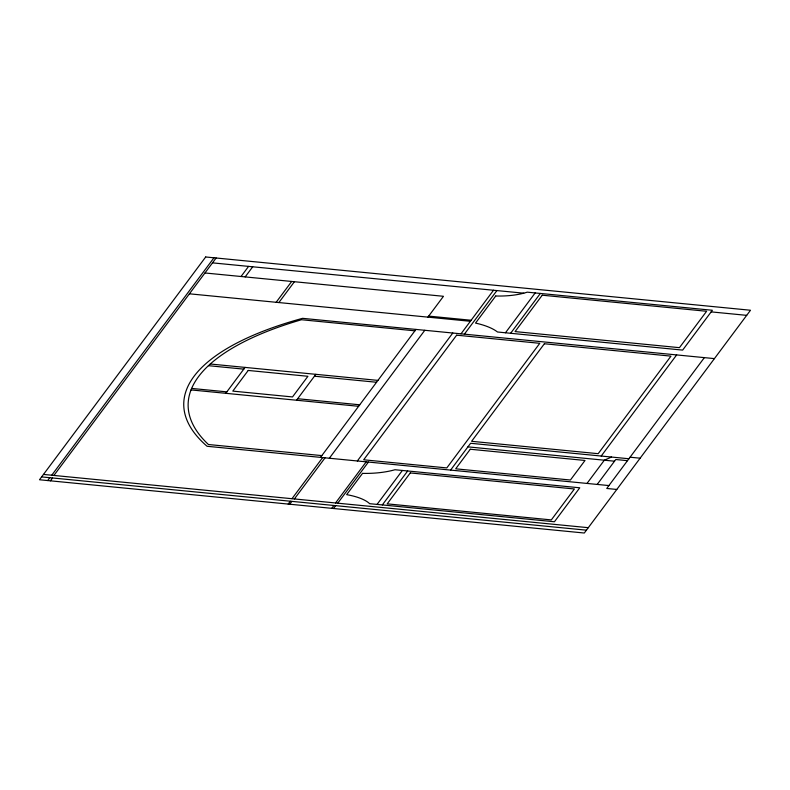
<?xml version="1.0" encoding="UTF-8"?>
<svg xmlns="http://www.w3.org/2000/svg" width="790" height="790" viewBox="0 0 790 790"><rect width="100%" height="100%" fill="white"/><g stroke="black" fill="none" stroke-linecap="round" stroke-linejoin="round"><path stroke-width="1.19" d="M47.686 480.557L49.809 477.703M51.745 475.225L213.972 257.787M53.918 475.432L216.134 257.994M50.412 480.824L52.535 477.97M241.039 276.51L248.583 266.388M245.167 276.905L252.721 266.793L523.731 293.189M276.144 302.293L291.688 281.457M278.87 302.56L294.413 281.724M225.762 393.311L245.088 367.399M296.536 400.234L315.862 374.322M320.513 457.371L415.965 329.42M291.974 498.707L322.656 457.588M288.182 504.069L290.305 501.216M427.923 317.126L443.466 296.299L204.966 272.975M289.752 504.218L291.875 501.374M294.384 498.944L325.065 457.815M329.341 458.24L424.803 330.289M357.337 460.975L452.788 333.025M461.005 333.824L493.523 290.236M335.543 502.973L366.224 461.844M331.76 508.326L333.884 505.482M333.548 508.503L335.681 505.659M337.745 503.181L368.426 462.061M464.392 334.16L496.91 290.562M377.047 504.415L402.377 470.455M505.462 332.778L535.176 292.942M382.33 504.929L407.67 470.968M510.636 333.281L540.36 293.446M450.596 470.09L470.603 443.279L628.919 458.753M601.21 456.047L676.655 354.917M587 483.431L604.33 460.205L611.5 457.055M597.191 484.428L615.775 459.523L627.487 460.669M704.364 357.623L606.75 488.467L616.802 489.454M212.51 262.863L252.721 266.793M711.168 311.882L746.688 315.348M428.684 316.109L471.126 320.256M189.422 293.811L470.366 321.283M714.417 358.611L302.55 318.331A306.244 109.247 0.2 0 0 207.099 446.281L608.912 485.574M414.928 330.822L301.513 319.733A310.885 110.906 0.2 0 0 208.422 444.513L321.836 455.603M210.268 364.002L377.946 380.395M208.432 365.681L243.794 369.137M314.469 376.198L376.544 382.261M297.652 398.723L359.736 404.796M191.644 388.423L226.839 391.86M191.032 389.914L358.611 406.297M630.064 457.213L640.127 458.19M467.917 446.863L614.521 461.202M43.48 474.415L588.283 527.681M41.623 476.903L586.427 530.169M205.696 256.977L39.5 479.757L584.304 533.023L750.5 310.243L205.696 256.977M248.218 370.451L232.803 391.109L292.498 396.945L307.912 376.287L248.218 370.451M456.65 335.177L363.676 459.79L446.804 467.927L539.777 343.304L456.65 335.177M362.531 473.378L346.662 494.649A45.869 16.363 0.2 0 1 369.651 503.684L554.432 521.755L579.771 487.795L394.98 469.734A47.282 16.866 0.2 0 1 362.531 473.378M495.735 295.993L475.531 323.08A56.781 20.254 0.2 0 1 497.503 331.998L682.649 350.098L712.363 310.263L527.226 292.162A41.564 14.822 0.2 0 1 495.735 295.993M542.246 295.203L515.09 331.593L679.449 347.669L706.606 311.27L542.246 295.203M410.277 472.934L387.199 503.862L551.321 519.909L574.399 488.98L410.277 472.934M544.379 343.749L471.6 441.304L598.188 453.687L670.967 356.132L544.379 343.749M470.287 449.243L455.692 468.816L570.419 480.024L585.015 460.461L470.287 449.243"/></g></svg>
